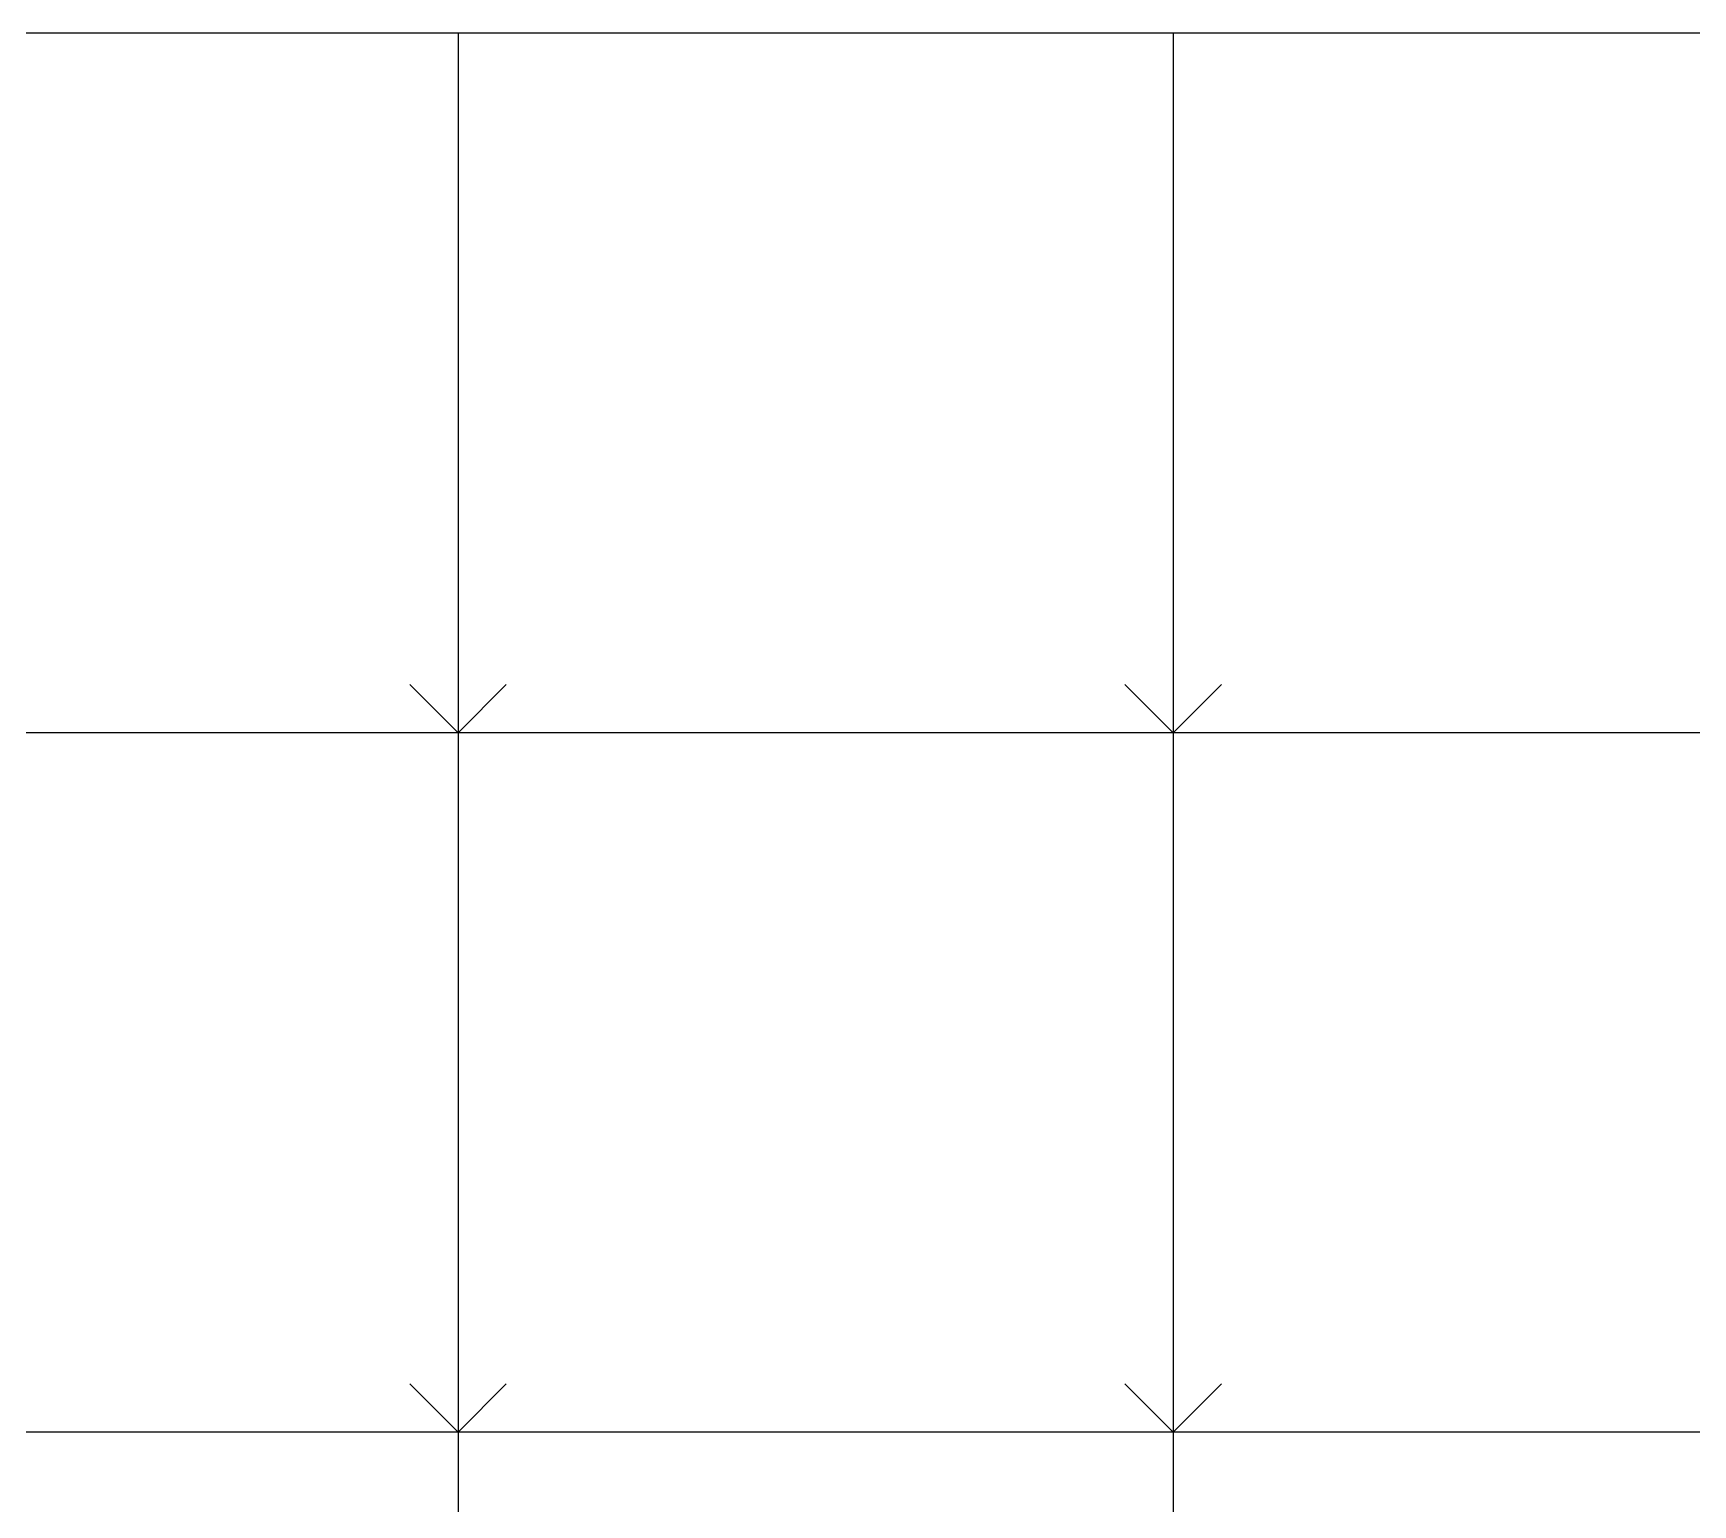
# Model space of a CAD drawing. Header units: inches. Extents: x -16404 to 14624, y -1591 to 16152.
# Drawn here: x 9789.5 to 10202.5, y 7529.9 to 7896 of the extents above; entities that cross this region are included whole.
import ezdxf
from ezdxf import colors
from ezdxf.entities.mleader import LeaderData, LeaderLine
from ezdxf.math import Vec2, Vec3

# ---------------------------------------------------------------- set-up
doc = ezdxf.new("R2010")
doc.units = ezdxf.units.IN
doc.header["$LTSCALE"] = 24
doc.header["$MEASUREMENT"] = 0
doc.linetypes.add('DASHED2', pattern=[0.375, 0.25, -0.125])
doc.layers.get('0').update_dxf_attribs({"linetype": 'CONTINUOUS'})
doc.layers.add('S-ANNO-GRID-NONPLOT', color=251, linetype='CONTINUOUS', plot=False)
doc.layers.add('S-ANNO-NOTE', color=4, linetype='CONTINUOUS')
doc.layers.add('S-TYP DETAIL BLOCKS', color=1, linetype='CONTINUOUS')
doc.styles.add('Arial', font='arial.ttf', dxfattribs={"width": 0.85})

# ---------------------------------------------------------------- blocks, each defined once
blk = doc.blocks.new('Se_30x42_DETAILS_GRID')
for p, q in [((14.828, 29), (7.414, 29)), ((22.242, 29), (14.828, 29)), ((14.828, 29), (14.828, 21.75)), ((29.656, 29), (22.242, 29)), ((22.242, 29), (22.242, 21.75)), ((14.828, 21.75), (15.328, 22.25)), ((22.242, 21.75), (22.742, 22.25)), ((14.828, 21.75), (7.414, 21.75)), ((22.242, 21.75), (14.828, 21.75)), ((14.828, 21.75), (14.828, 14.5)), ((29.656, 21.75), (22.242, 21.75)), ((22.242, 21.75), (22.242, 14.5)), ((14.828, 14.5), (15.328, 15)), ((22.242, 14.5), (22.742, 15)), ((14.828, 14.5), (7.414, 14.5)), ((22.242, 14.5), (14.828, 14.5)), ((14.828, 14.5), (14.828, 7.25)), ((29.656, 14.5), (22.242, 14.5)), ((22.242, 14.5), (22.242, 7.25))]:
    blk.add_line(p, q)
at = {"linetype": 'DASHED2', "ltscale": 0.5}
for p, q in [((14.828, 21.75), (14.328, 22.25)), ((22.242, 21.75), (21.742, 22.25)), ((14.828, 14.5), (14.328, 15)), ((22.242, 14.5), (21.742, 15))]:
    blk.add_line(p, q, dxfattribs=at)
blk = doc.blocks.new('ARROW-LOOP')
at = {"color": 0}
blk.add_lwpolyline([(-1.81, 0), (0.54, 0, 1.317177), (-0.46, -0.28)], format="xyb", dxfattribs=at)
blk = doc.blocks.new('Se_HORIZONTAL DIAPHRAGM OPENING')
at = {"layer": 'S-ANNO-NOTE'}
ml = blk.add_multileader_mtext('Standard', dxfattribs=at)
ml.set_content('{\\fISOCPEUR|b0|i0|c0|p34;℄} OF STRAP, TYP', color=4, style='Arial')
ml.set_leader_properties(color=2)
ml.set_arrow_properties(name='ARROW-LOOP')
ml.build(insert=Vec2(0, 0))
ml.multileader.update_dxf_attribs({"dogleg_length": 0.36, "arrow_head_size": 2.625, "scale": 24})
ctx = ml.context
ctx.base_point, ctx.scale, ctx.char_height, ctx.arrow_head_size, ctx.landing_gap_size, ctx.plane_origin = Vec3(-4.31001, 54.25), 24, 2.25, 2.625, 2.16, Vec3(73.96796, 363.58482)
ctx.text_align_type = 2
notes = []
notes.append((ctx, [(0, (1, 1, 0), (25.01575, 54.25), (-1, 0), 3, [(0, [(35.66822, 54.25)], 0, [])])]))
ctx.mtext.insert, ctx.mtext.width, ctx.mtext.alignment, ctx.mtext.flow_direction = Vec3(19.85575, 55.59754), 48, 3, 5
for ctx, leaders in notes:
    for number, flags, end, landing, length, lines in leaders:
        leader = LeaderData()
        leader.index, (leader.has_last_leader_line, leader.has_dogleg_vector, leader.attachment_direction) = number, flags
        leader.last_leader_point, leader.dogleg_vector, leader.dogleg_length = Vec3(end), Vec3(landing), length
        for number, points, colour, breaks in lines:
            line = LeaderLine()
            line.index, line.vertices, line.color, line.breaks = number, Vec3.list(points), colors.encode_raw_color(colour), breaks
            leader.lines.append(line)
        ctx.leaders.append(leader)

msp = doc.modelspace()

# ---------------------------------------------------------------- block references
at = {"layer": 'S-ANNO-GRID-NONPLOT', "xscale": 24, "yscale": 24, "zscale": 24}
msp.add_blockref('Se_30x42_DETAILS_GRID', (9539.38816, 7200), dxfattribs=at)

# ---------------------------------------------------------------- next in the draw order: block references
at = {"layer": 'S-TYP DETAIL BLOCKS'}
msp.add_blockref('Se_HORIZONTAL DIAPHRAGM OPENING', (10263.12639, 7560), dxfattribs=at)

doc.saveas('drawing.dxf')
